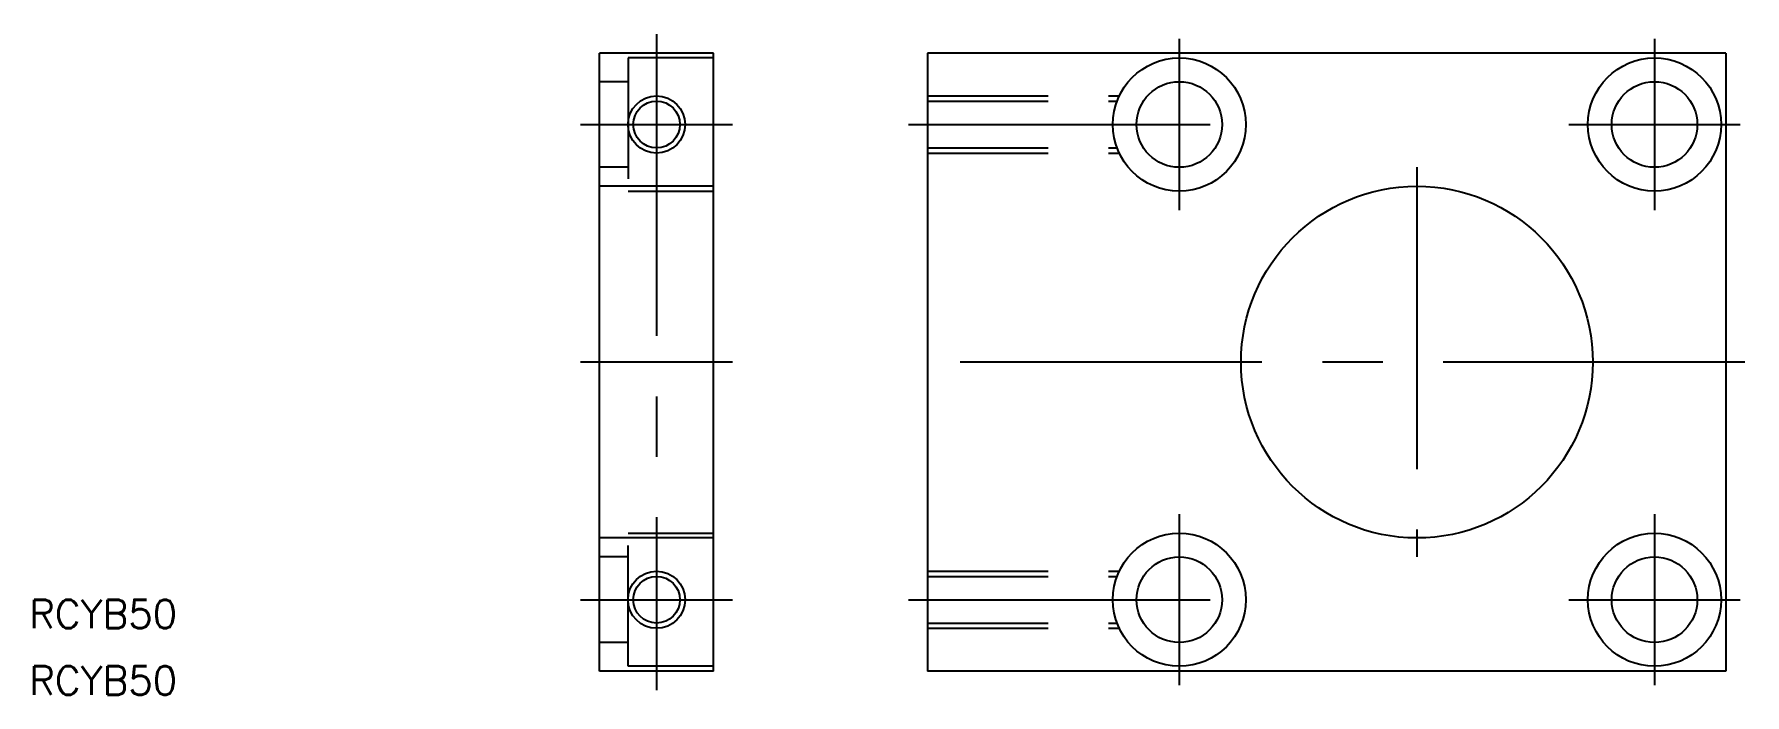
# Model space of a CAD drawing. Extents: x -145 to 34, y -35 to 35.
import ezdxf

# ---------------------------------------------------------------- set-up
doc = ezdxf.new("R2010")
doc.units = 0
doc.linetypes.add('CENTER', pattern=[50.8, 31.75, -6.35, 6.35, -6.35])
doc.linetypes.add('DASHED', pattern=[19.05, 12.7, -6.35])
doc.layers.get('0').update_dxf_attribs({"linetype": 'CONTINUOUS'})
doc.layers.add('CENTER', color=1, linetype='CENTER')
doc.styles.get("Standard").update_dxf_attribs({"font": 'txt.shx', "height": 3, "bigfont": 'bigfont.shx'})

msp = doc.modelspace()

# ---------------------------------------------------------------- linework, layer by layer
at = {"color": 7, "linetype": 'CONTINUOUS'}
for p, q in [((-86, -32.5), (-86, 32.5)), ((-74, 32.5), (-86, 32.5)), ((-74, -32.5), (-74, 32.5)), ((32.5, 32.5), (-51.5, 32.5)), ((-51.5, 32.5), (-51.5, -32.5)), ((32.5, 32.5), (32.5, -32.5)), ((-74, -32.5), (-86, -32.5)), ((32.5, -32.5), (-51.5, -32.5))]:
    msp.add_line(p, q, dxfattribs=at)
at = {"color": 3, "linetype": 'DASHED'}
for p, q in [((-83, 32), (-83, 18)), ((-74, 32), (-83, 32)), ((-83, 29.5), (-86, 29.5)), ((-51.5, 28), (-31.32, 28)), ((-51.5, 27.46), (-31.58, 27.46)), ((-51.5, 22.54), (-31.58, 22.54)), ((-51.5, 22), (-31.32, 22)), ((-83, 20.5), (-86, 20.5)), ((-74, 18.5), (-86, 18.5)), ((-83, 18), (-74, 18)), ((-74, -18.5), (-86, -18.5)), ((-83, -32), (-83, -18)), ((-83, -18), (-74, -18)), ((-83, -20.5), (-86, -20.5)), ((-51.5, -22), (-31.32, -22)), ((-51.5, -22.54), (-31.58, -22.54)), ((-51.5, -27.46), (-31.58, -27.46)), ((-51.5, -28), (-31.32, -28)), ((-83, -29.5), (-86, -29.5)), ((-74, -32), (-83, -32))]:
    msp.add_line(p, q, dxfattribs=at)
at = {"color": 7, "linetype": 'CONTINUOUS'}
for centre, radius in [((-25, 25), 7), ((25, 25), 7), ((-25, 25), 4.5), ((25, 25), 4.5), ((-80, 25), 2.46), ((0, 0), 18.5), ((-25, -25), 7), ((25, -25), 7), ((-25, -25), 4.5), ((25, -25), 4.5), ((-80, -25), 2.46)]:
    msp.add_circle(centre, radius, dxfattribs=at)
at = {"color": 3, "linetype": 'CONTINUOUS'}
for centre in [(-80, 25), (-80, -25)]:
    msp.add_circle(centre, 3, dxfattribs=at)
at = {"layer": 'CENTER', "color": 1, "linetype": 'CENTER'}
for p, q in [((-80, 34.5), (-80, -34.5)), ((-25, 34), (-25, 16)), ((25, 34), (25, 16)), ((-88, 25), (-72, 25)), ((-53.5, 25), (-16, 25)), ((16, 25), (34, 25)), ((0, 20.5), (0, -20.5)), ((-72, 0), (-88, 0)), ((34.5, 0), (-53.5, 0)), ((-25, -16), (-25, -34)), ((25, -16), (25, -34)), ((-88, -25), (-72, -25)), ((-53.5, -25), (-16, -25)), ((16, -25), (34, -25))]:
    msp.add_line(p, q, dxfattribs=at)

# ---------------------------------------------------------------- texts
at = {"color": 7, "linetype": 'CONTINUOUS'}
for p in [(-146, -28), (-146, -35)]:
    msp.add_text('RCYB50', height=3, dxfattribs=at).set_placement(p)

doc.saveas('drawing.dxf')
